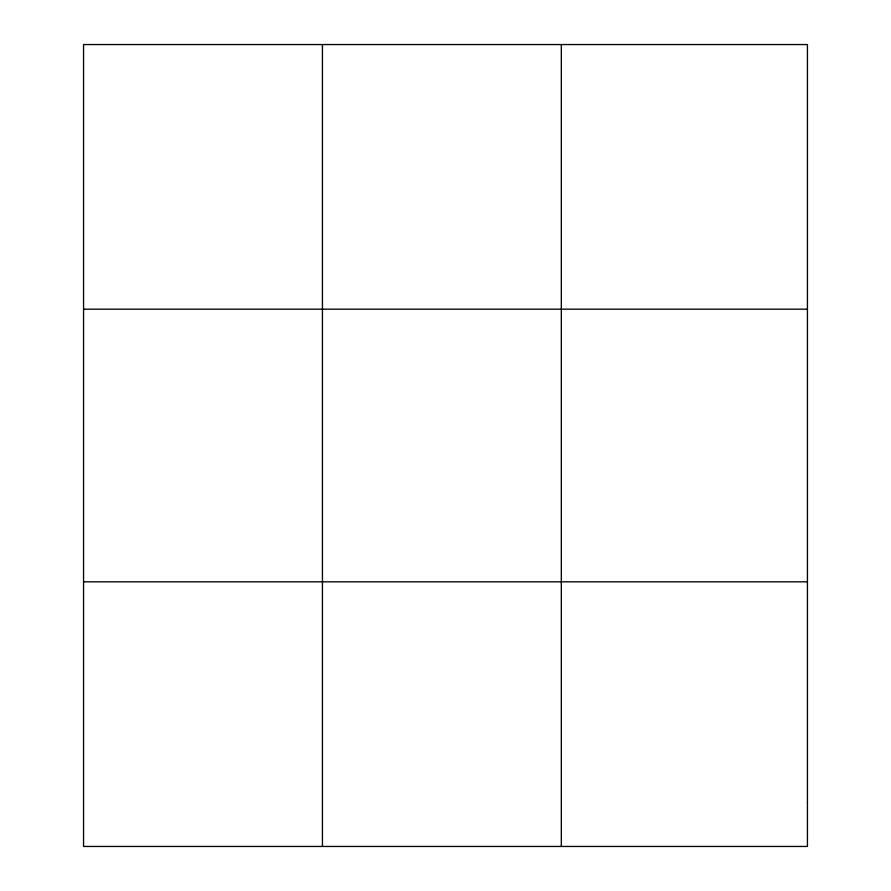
<?xml version="1.0" encoding="UTF-8"?>
<svg xmlns="http://www.w3.org/2000/svg" width="891" height="891" viewBox="0 0 891 891"><rect width="100%" height="100%" fill="white"/><g stroke="black" fill="none" stroke-linecap="round" stroke-linejoin="round"><path stroke-width="1.34" d="M322.442 44.55L322.442 846.45M561.319 44.55L561.319 846.45M83.565 309.177L807.435 309.177M83.565 581.823L807.435 581.823M807.435 802.346L807.435 846.45L83.565 846.45L83.565 44.55L807.435 44.55L807.435 802.346"/></g></svg>
